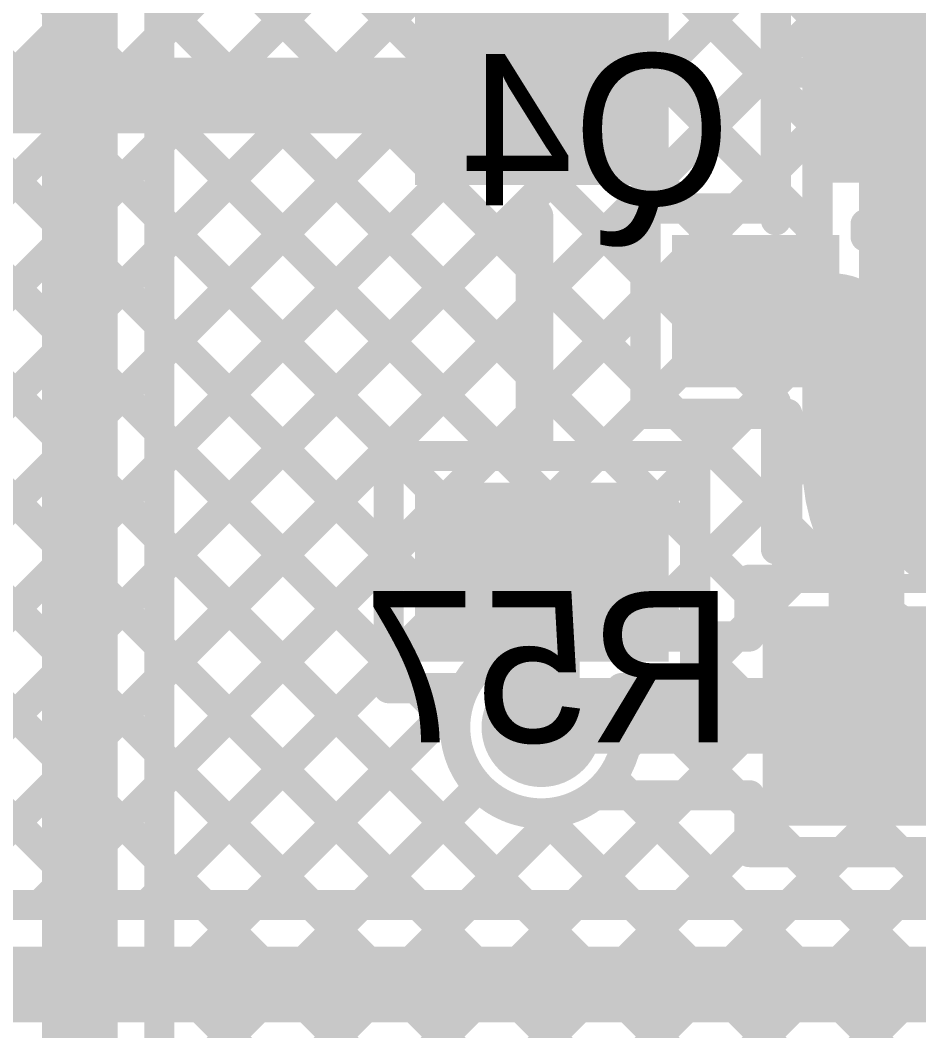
# Model space of a CAD drawing. Header units: millimetres. Extents: x 3.06 to 5.82, y 1.29 to 3.84.
# Drawn here: x 4.4702 to 4.7078, y 1.8117 to 2.0789 of the extents above; entities that cross this region are included whole.
import ezdxf

# ---------------------------------------------------------------- set-up
doc = ezdxf.new("R2010")
doc.units = ezdxf.units.MM
doc.header["$MEASUREMENT"] = 0
for name, color, linetype in [('BottomLayer', 5, 'Continuous'), ('BottomOverlay', 54, 'Continuous'), ('BottomPaste', 16, 'Continuous'), ('BottomSolder', 6, 'Continuous'), ('MultiLayer', 9, 'Continuous'), ('TopLayer', 1, 'Continuous'), ('TopOverlay', 2, 'Continuous'), ('TopPaste', 8, 'Continuous'), ('TopSolder', 216, 'Continuous'), ('ViaHoleLayer', 16, 'Continuous')]:
    doc.layers.add(name, color=color, linetype=linetype)

# ---------------------------------------------------------------- blocks, each defined once
blk = doc.blocks.new('1655_9')
at = {"layer": 'TopLayer'}
for points in [[(-0.06693, 0.04331), (-0.06693, 0.08268), (-0.12598, 0.04331), (-0.12598, 0.08268)], [(0.12598, 0.04331), (0.12598, 0.08268), (0.06693, 0.04331), (0.06693, 0.08268)], [(-0.06693, -0.08268), (-0.06693, -0.04331), (-0.12598, -0.08268), (-0.12598, -0.04331)], [(0.12598, -0.08268), (0.12598, -0.04331), (0.06693, -0.08268), (0.06693, -0.04331)]]:
    blk.add_solid(points, dxfattribs=at)
at = {"layer": 'TopOverlay'}
for points, const_width in [([(-0.11764, 0.1, 1), (-0.13036, 0.1, 1)], 0.01), ([(-0.13286, 0.1, 1), (-0.12786, 0.1, 1)], 0.005), ([(-0.12014, 0.1, 1), (-0.11514, 0.1, 1)], 0.005), ([(-0.10093, 0.09843, 1), (-0.09593, 0.09843, 1)], 0.005), ([(0.09593, 0.09843, 1), (0.10093, 0.09843, 1)], 0.005), ([(-0.10093, 0.03096, 1), (-0.09593, 0.03096, 1)], 0.005), ([(0.09593, 0.03096, 1), (0.10093, 0.03096, 1)], 0.005), ([(-0.10093, -0.03096, 1), (-0.09593, -0.03096, 1)], 0.005), ([(0.09593, -0.03096, 1), (0.10093, -0.03096, 1)], 0.005), ([(-0.10093, -0.09843, 1), (-0.09593, -0.09843, 1)], 0.005), ([(0.09593, -0.09843, 1), (0.10093, -0.09843, 1)], 0.005)]:
    blk.add_lwpolyline(points, format="xyb", close=True, dxfattribs=dict(at, const_width=const_width))
at = {"layer": 'TopOverlay', "const_width": 0.01}
for points in [[(-0.09843, 0.09843), (0.09843, 0.09843)], [(-0.09843, -0.03096), (-0.09843, 0.03096)], [(0.09843, -0.03096), (0.09843, 0.03096)], [(-0.09843, -0.09843), (0.09843, -0.09843)]]:
    blk.add_lwpolyline(points, dxfattribs=at)
at = {"layer": 'TopPaste'}
for points in [[(-0.06693, 0.04331), (-0.06693, 0.08268), (-0.12598, 0.04331), (-0.12598, 0.08268)], [(0.12598, 0.04331), (0.12598, 0.08268), (0.06693, 0.04331), (0.06693, 0.08268)], [(-0.06693, -0.08268), (-0.06693, -0.04331), (-0.12598, -0.08268), (-0.12598, -0.04331)], [(0.12598, -0.08268), (0.12598, -0.04331), (0.06693, -0.08268), (0.06693, -0.04331)]]:
    blk.add_solid(points, dxfattribs=at)
at = {"layer": 'TopSolder'}
for points in [[(-0.06293, 0.03931), (-0.06293, 0.08668), (-0.12998, 0.03931), (-0.12998, 0.08668)], [(0.12998, 0.03931), (0.12998, 0.08668), (0.06293, 0.03931), (0.06293, 0.08668)], [(-0.06293, -0.08668), (-0.06293, -0.03931), (-0.12998, -0.08668), (-0.12998, -0.03931)], [(0.12998, -0.08668), (0.12998, -0.03931), (0.06293, -0.08668), (0.06293, -0.03931)]]:
    blk.add_solid(points, dxfattribs=at)
blk = doc.blocks.new('RES0805_B_35')
at = {"layer": 'BottomLayer'}
for points in [[(-0.06, -0.025), (-0.02, -0.025), (-0.06, 0.025), (-0.02, 0.025)], [(0.02, -0.025), (0.06, -0.025), (0.02, 0.025), (0.06, 0.025)]]:
    blk.add_solid(points, dxfattribs=at)
at = {"layer": 'BottomOverlay', "const_width": 0.005}
for points in [[(-0.065, 0.035), (-0.065, -0.035)], [(0.065, 0.035), (-0.065, 0.035)], [(0.065, 0.035), (0.065, -0.035)], [(0.065, -0.035), (-0.065, -0.035)]]:
    blk.add_lwpolyline(points, dxfattribs=at)
at = {"layer": 'BottomOverlay', "const_width": 0.0025}
for points in [[(-0.06625, 0.035, 1), (-0.06375, 0.035, 1)], [(-0.06625, 0.035, 1), (-0.06375, 0.035, 1)], [(0.06375, 0.035, 1), (0.06625, 0.035, 1)], [(0.06375, 0.035, 1), (0.06625, 0.035, 1)], [(-0.06625, -0.035, 1), (-0.06375, -0.035, 1)], [(-0.06625, -0.035, 1), (-0.06375, -0.035, 1)], [(0.06375, -0.035, 1), (0.06625, -0.035, 1)], [(0.06375, -0.035, 1), (0.06625, -0.035, 1)]]:
    blk.add_lwpolyline(points, format="xyb", close=True, dxfattribs=at)
at = {"layer": 'BottomPaste'}
for points in [[(-0.06, -0.025), (-0.02, -0.025), (-0.06, 0.025), (-0.02, 0.025)], [(0.02, -0.025), (0.06, -0.025), (0.02, 0.025), (0.06, 0.025)]]:
    blk.add_solid(points, dxfattribs=at)
at = {"layer": 'BottomSolder'}
for points in [[(-0.064, -0.029), (-0.016, -0.029), (-0.064, 0.029), (-0.016, 0.029)], [(0.016, -0.029), (0.064, -0.029), (0.016, 0.029), (0.064, 0.029)]]:
    blk.add_solid(points, dxfattribs=at)
blk = doc.blocks.new('SOT_23_B_60')
at = {"layer": 'BottomLayer'}
for points in [[(-0.05354, 0.02126), (-0.02126, 0.02126), (-0.05354, 0.05748), (-0.02126, 0.05748)], [(0.02126, 0.02126), (0.05354, 0.02126), (0.02126, 0.05748), (0.05354, 0.05748)], [(-0.01614, -0.05748), (0.01614, -0.05748), (-0.01614, -0.02126), (0.01614, -0.02126)]]:
    blk.add_solid(points, dxfattribs=at)
at = {"layer": 'BottomOverlay'}
for points, const_width in [([(-0.06439, 0.045, 1), (-0.07161, 0.045, 1)], 0.01), ([(-0.07411, 0.045, 1), (-0.06911, 0.045, 1)], 0.005), ([(-0.06689, 0.045, 1), (-0.06189, 0.045, 1)], 0.005), ([(-0.01497, 0.033, 1), (-0.01103, 0.033, 1)], 0.00394), ([(0.01103, 0.033, 1), (0.01497, 0.033, 1)], 0.00394), ([(-0.06497, 0.03, 1), (-0.06103, 0.03, 1)], 0.00394), ([(0.06103, 0.03, 1), (0.06497, 0.03, 1)], 0.00394), ([(-0.06497, -0.034, 1), (-0.06103, -0.034, 1)], 0.00394), ([(-0.06497, -0.034, 1), (-0.06103, -0.034, 1)], 0.00394), ([(-0.02597, -0.034, 1), (-0.02203, -0.034, 1)], 0.00394), ([(0.02203, -0.034, 1), (0.02597, -0.034, 1)], 0.00394), ([(0.06103, -0.034, 1), (0.06497, -0.034, 1)], 0.00394), ([(0.06103, -0.034, 1), (0.06497, -0.034, 1)], 0.00394)]:
    blk.add_lwpolyline(points, format="xyb", close=True, dxfattribs=dict(at, const_width=const_width))
at = {"layer": 'BottomOverlay', "const_width": 0.00787}
for points in [[(0.013, 0.033), (-0.013, 0.033)], [(-0.063, -0.034), (-0.063, 0.03)], [(0.063, -0.034), (0.063, 0.03)], [(-0.024, -0.034), (-0.063, -0.034)], [(0.063, -0.034), (0.024, -0.034)]]:
    blk.add_lwpolyline(points, dxfattribs=at)
at = {"layer": 'BottomPaste'}
for points in [[(-0.05354, 0.02126), (-0.02126, 0.02126), (-0.05354, 0.05748), (-0.02126, 0.05748)], [(0.02126, 0.02126), (0.05354, 0.02126), (0.02126, 0.05748), (0.05354, 0.05748)], [(-0.01614, -0.05748), (0.01614, -0.05748), (-0.01614, -0.02126), (0.01614, -0.02126)]]:
    blk.add_solid(points, dxfattribs=at)
at = {"layer": 'BottomSolder'}
for points in [[(-0.05754, 0.01726), (-0.01726, 0.01726), (-0.05754, 0.06148), (-0.01726, 0.06148)], [(0.01726, 0.01726), (0.05754, 0.01726), (0.01726, 0.06148), (0.05754, 0.06148)], [(-0.02014, -0.06148), (0.02014, -0.06148), (-0.02014, -0.01726), (0.02014, -0.01726)]]:
    blk.add_solid(points, dxfattribs=at)

msp = doc.modelspace()

# ---------------------------------------------------------------- linework, layer by layer
at = {"layer": 'BottomLayer'}
for points, const_width in [([(4.67, 2.02914), (4.67, 3.485)], 0.008), ([(4.486, 1.494), (4.486, 2.797)], 0.02), ([(4.507, 1.494), (4.507, 2.797)], 0.008), ([(4.507, 2.07455), (4.67, 2.23755)], 0.008), ([(4.507, 2.22466), (4.67, 2.06166)], 0.008), ([(4.507, 2.04627), (4.67, 2.20927)], 0.008), ([(4.507, 2.19637), (4.67, 2.03337)], 0.008), ([(4.507, 2.01798), (4.67, 2.18098)], 0.008), ([(4.507, 2.16809), (4.64595, 2.02914)], 0.008), ([(4.507, 1.9897), (4.67, 2.1527)], 0.008), ([(4.507, 2.13981), (4.63552, 2.01129)], 0.008), ([(4.507, 1.96141), (4.67, 2.12441)], 0.008), ([(4.507, 2.11152), (4.63552, 1.983)], 0.008), ([(4.507, 1.93313), (4.67, 2.09613)], 0.008), ([(4.507, 2.08324), (4.663, 1.92724)], 0.008), ([(4.507, 1.90485), (4.67, 2.06785)], 0.008), ([(4.507, 2.05495), (4.64595, 1.916)], 0.008), ([(4.65958, 2.02914), (4.67, 2.03956)], 0.008), ([(4.507, 2.02667), (4.61767, 1.916)], 0.008), ([(4.63552, 1.97486), (4.63552, 2.02914)], 0.008), ([(4.63552, 2.02914), (4.67, 2.02914)], 0.008), ([(4.69374, 2.0217), (4.69374, 2.025)], 0.008), ([(4.69374, 2.025), (4.71426, 2.025)], 0.008), ([(4.69374, 2.025), (4.71426, 2.025)], 0.008), ([(4.70357, 2.01656), (4.71201, 2.025)], 0.008), ([(4.70666, 2.025), (4.71426, 2.0174)], 0.008), ([(4.66463, 2.002), (4.685, 2.002)], 0.02), ([(4.507, 1.87656), (4.63552, 2.00508)], 0.008), ([(4.507, 1.99838), (4.59479, 1.9106)], 0.008), ([(4.694, 1.895), (4.694, 1.993)], 0.02), ([(4.507, 1.84828), (4.63552, 1.9768)], 0.008), ([(4.60067, 1.91366), (4.66186, 1.97486)], 0.008), ([(4.63552, 1.97486), (4.673, 1.97486)], 0.008), ([(4.64366, 1.97486), (4.673, 1.94552)], 0.008), ([(4.673, 1.931), (4.673, 1.97486)], 0.008), ([(4.507, 1.9701), (4.58519, 1.89191)], 0.008), ([(4.63129, 1.916), (4.673, 1.95771)], 0.008), ([(4.507, 1.94182), (4.873, 1.57582)], 0.008), ([(4.663, 1.931), (4.673, 1.931)], 0.008), ([(4.663, 1.916), (4.663, 1.931)], 0.008), ([(4.65958, 1.916), (4.663, 1.91942)], 0.008), ([(4.611, 1.916), (4.663, 1.916)], 0.008), ([(4.507, 1.91353), (4.873, 1.54753)], 0.008), ([(4.611, 1.895), (4.694, 1.895)], 0.02), ([(4.507, 1.81999), (4.58643, 1.89942)], 0.008), ([(4.507, 1.88525), (4.873, 1.51925)], 0.008), ([(4.507, 1.79171), (4.59152, 1.87623)], 0.008), ([(4.507, 1.73514), (4.64586, 1.874)], 0.008), ([(4.62201, 1.874), (4.663, 1.874)], 0.008), ([(4.63138, 1.874), (4.873, 1.63238)], 0.008), ([(4.65967, 1.874), (4.663, 1.87067)], 0.008), ([(4.663, 1.859), (4.663, 1.874)], 0.008), ([(4.507, 1.76342), (4.61342, 1.86984)], 0.008), ([(4.60791, 1.86919), (4.873, 1.6041)], 0.008), ([(4.507, 1.70686), (4.663, 1.86286)], 0.008), ([(4.507, 1.622), (4.744, 1.859)], 0.008), ([(4.507, 1.65029), (4.71571, 1.859)], 0.008), ([(4.507, 1.67857), (4.68743, 1.859)], 0.008), ([(4.663, 1.859), (4.725, 1.859)], 0.008), ([(4.67467, 1.859), (4.873, 1.66067)], 0.008), ([(4.70295, 1.859), (4.873, 1.68895)], 0.008), ([(4.507, 1.85696), (4.873, 1.49096)], 0.008), ([(4.507, 1.82868), (4.86868, 1.467)], 0.008)]:
    msp.add_lwpolyline(points, dxfattribs=dict(at, const_width=const_width))
for points, const_width in [([(4.505, 2.07455, 1), (4.509, 2.07455, 1)], 0.004), ([(4.668, 2.06785, 1), (4.672, 2.06785, 1)], 0.004), ([(4.668, 2.06166, 1), (4.672, 2.06166, 1)], 0.004), ([(4.505, 2.05495, 1), (4.509, 2.05495, 1)], 0.004), ([(4.505, 2.04627, 1), (4.509, 2.04627, 1)], 0.004), ([(4.668, 2.03956, 1), (4.672, 2.03956, 1)], 0.004), ([(4.668, 2.03337, 1), (4.672, 2.03337, 1)], 0.004), ([(4.505, 2.02667, 1), (4.509, 2.02667, 1)], 0.004), ([(4.63352, 2.02914, 1), (4.63752, 2.02914, 1)], 0.004), ([(4.63352, 2.02914, 1), (4.63752, 2.02914, 1)], 0.004), ([(4.64395, 2.02914, 1), (4.64795, 2.02914, 1)], 0.004), ([(4.65758, 2.02914, 1), (4.66158, 2.02914, 1)], 0.004), ([(4.668, 2.02914, 1), (4.672, 2.02914, 1)], 0.004), ([(4.668, 2.02914, 1), (4.672, 2.02914, 1)], 0.004), ([(4.69174, 2.025, 1), (4.69574, 2.025, 1)], 0.004), ([(4.69174, 2.025, 1), (4.69574, 2.025, 1)], 0.004), ([(4.69174, 2.025, 1), (4.69574, 2.025, 1)], 0.004), ([(4.70466, 2.025, 1), (4.70866, 2.025, 1)], 0.004), ([(4.69174, 2.0217, 1), (4.69574, 2.0217, 1)], 0.004), ([(4.69174, 2.0217, 1), (4.69574, 2.0217, 1)], 0.004), ([(4.505, 2.01798, 1), (4.509, 2.01798, 1)], 0.004), ([(4.70157, 2.01656, 1), (4.70557, 2.01656, 1)], 0.004), ([(4.63352, 2.01129, 1), (4.63752, 2.01129, 1)], 0.004), ([(4.65963, 2.002, 1), (4.66963, 2.002, 1)], 0.01), ([(4.68, 2.002, 1), (4.69, 2.002, 1)], 0.01), ([(4.68, 2.002, 1), (4.69, 2.002, 1)], 0.01), ([(4.63352, 2.00508, 1), (4.63752, 2.00508, 1)], 0.004), ([(4.505, 1.99838, 1), (4.509, 1.99838, 1)], 0.004), ([(4.689, 1.993, 1), (4.699, 1.993, 1)], 0.01), ([(4.689, 1.993, 1), (4.699, 1.993, 1)], 0.01), ([(4.505, 1.9897, 1), (4.509, 1.9897, 1)], 0.004), ([(4.63352, 1.983, 1), (4.63752, 1.983, 1)], 0.004), ([(4.63352, 1.9768, 1), (4.63752, 1.9768, 1)], 0.004), ([(4.63352, 1.97486, 1), (4.63752, 1.97486, 1)], 0.004), ([(4.63352, 1.97486, 1), (4.63752, 1.97486, 1)], 0.004), ([(4.64166, 1.97486, 1), (4.64566, 1.97486, 1)], 0.004), ([(4.65986, 1.97486, 1), (4.66386, 1.97486, 1)], 0.004), ([(4.671, 1.97486, 1), (4.675, 1.97486, 1)], 0.004), ([(4.671, 1.97486, 1), (4.675, 1.97486, 1)], 0.004), ([(4.505, 1.9701, 1), (4.509, 1.9701, 1)], 0.004), ([(4.505, 1.96141, 1), (4.509, 1.96141, 1)], 0.004), ([(4.671, 1.95771, 1), (4.675, 1.95771, 1)], 0.004), ([(4.671, 1.94552, 1), (4.675, 1.94552, 1)], 0.004), ([(4.505, 1.94182, 1), (4.509, 1.94182, 1)], 0.004), ([(4.505, 1.93313, 1), (4.509, 1.93313, 1)], 0.004), ([(4.661, 1.931, 1), (4.665, 1.931, 1)], 0.004), ([(4.661, 1.931, 1), (4.665, 1.931, 1)], 0.004), ([(4.671, 1.931, 1), (4.675, 1.931, 1)], 0.004), ([(4.671, 1.931, 1), (4.675, 1.931, 1)], 0.004), ([(4.661, 1.92724, 1), (4.665, 1.92724, 1)], 0.004), ([(4.661, 1.91942, 1), (4.665, 1.91942, 1)], 0.004), ([(4.609, 1.916, 1), (4.613, 1.916, 1)], 0.004), ([(4.609, 1.916, 1), (4.613, 1.916, 1)], 0.004), ([(4.61567, 1.916, 1), (4.61967, 1.916, 1)], 0.004), ([(4.62929, 1.916, 1), (4.63329, 1.916, 1)], 0.004), ([(4.64395, 1.916, 1), (4.64795, 1.916, 1)], 0.004), ([(4.65758, 1.916, 1), (4.66158, 1.916, 1)], 0.004), ([(4.661, 1.916, 1), (4.665, 1.916, 1)], 0.004), ([(4.661, 1.916, 1), (4.665, 1.916, 1)], 0.004), ([(4.505, 1.91353, 1), (4.509, 1.91353, 1)], 0.004), ([(4.59822, 1.91344, 1), (4.60222, 1.91344, 1)], 0.004), ([(4.59822, 1.91344, 1), (4.60222, 1.91344, 1)], 0.004), ([(4.59867, 1.91366, 1), (4.60267, 1.91366, 1)], 0.004), ([(4.59279, 1.9106, 1), (4.59679, 1.9106, 1)], 0.004), ([(4.505, 1.90485, 1), (4.509, 1.90485, 1)], 0.004), ([(4.606, 1.895, 1), (4.616, 1.895, 1)], 0.01), ([(4.606, 1.895, 1), (4.616, 1.895, 1)], 0.01), ([(4.689, 1.895, 1), (4.699, 1.895, 1)], 0.01), ([(4.689, 1.895, 1), (4.699, 1.895, 1)], 0.01), ([(4.58443, 1.89942, 1), (4.58843, 1.89942, 1)], 0.004), ([(4.60209, 1.892, 1), (4.61391, 1.892, 1)], 0.01181), ([(4.603, 1.892, 1), (4.613, 1.892, 1)], 0.01), ([(4.58319, 1.89191, 1), (4.58719, 1.89191, 1)], 0.004), ([(4.505, 1.88525, 1), (4.509, 1.88525, 1)], 0.004), ([(4.505, 1.87656, 1), (4.509, 1.87656, 1)], 0.004), ([(4.58952, 1.87623, 1), (4.59352, 1.87623, 1)], 0.004), ([(4.62001, 1.874, 1), (4.62401, 1.874, 1)], 0.004), ([(4.62001, 1.874, 1), (4.62401, 1.874, 1)], 0.004), ([(4.62938, 1.874, 1), (4.63338, 1.874, 1)], 0.004), ([(4.64386, 1.874, 1), (4.64786, 1.874, 1)], 0.004), ([(4.65767, 1.874, 1), (4.66167, 1.874, 1)], 0.004), ([(4.661, 1.874, 1), (4.665, 1.874, 1)], 0.004), ([(4.661, 1.874, 1), (4.665, 1.874, 1)], 0.004), ([(4.60591, 1.86919, 1), (4.60991, 1.86919, 1)], 0.004), ([(4.61142, 1.86984, 1), (4.61542, 1.86984, 1)], 0.004), ([(4.661, 1.87067, 1), (4.665, 1.87067, 1)], 0.004), ([(4.661, 1.86286, 1), (4.665, 1.86286, 1)], 0.004), ([(4.661, 1.859, 1), (4.665, 1.859, 1)], 0.004), ([(4.661, 1.859, 1), (4.665, 1.859, 1)], 0.004), ([(4.67267, 1.859, 1), (4.67667, 1.859, 1)], 0.004), ([(4.68543, 1.859, 1), (4.68943, 1.859, 1)], 0.004), ([(4.70095, 1.859, 1), (4.70495, 1.859, 1)], 0.004), ([(4.505, 1.85696, 1), (4.509, 1.85696, 1)], 0.004), ([(4.505, 1.84828, 1), (4.509, 1.84828, 1)], 0.004), ([(4.505, 1.82868, 1), (4.509, 1.82868, 1)], 0.004), ([(4.505, 1.81999, 1), (4.509, 1.81999, 1)], 0.004)]:
    msp.add_lwpolyline(points, format="xyb", close=True, dxfattribs=dict(at, const_width=const_width))
for points, const_width in [([(4.69374, 2.0217, -0.33005), (4.715, 1.993)], 0.008), ([(4.685, 2.002, -0.414214), (4.694, 1.993)], 0.02), ([(4.60022, 1.91344, -0.116945), (4.611, 1.916)], 0.008), ([(4.62201, 1.874, -1.17051), (4.60022, 1.91344)], 0.008), ([(4.608, 1.892, -0.414214), (4.611, 1.895)], 0.02)]:
    msp.add_lwpolyline(points, format="xyb", dxfattribs=dict(at, const_width=const_width))
for points in [[(4.681, 2.036), (4.719, 2.036), (4.681, 3.474), (4.719, 3.474)], [(4.682, 2.036), (4.922, 2.036), (4.682, 2.084), (4.922, 2.084)]]:
    msp.add_solid(points, dxfattribs=at)
at = {"layer": 'BottomSolder', "const_width": 0.01581}
msp.add_lwpolyline([(4.60009, 1.892, 1), (4.61591, 1.892, 1)], format="xyb", close=True, dxfattribs=at)
at = {"layer": 'MultiLayer', "const_width": 0.01181}
msp.add_lwpolyline([(4.60209, 1.892, 1), (4.61391, 1.892, 1)], format="xyb", close=True, dxfattribs=at)
at = {"layer": 'TopLayer'}
for points, const_width in [([(4.422, 2.28137), (4.681, 2.02237)], 0.008), ([(4.422, 2.25309), (4.681, 1.99409)], 0.008), ([(4.422, 2.22481), (4.681, 1.96581)], 0.008), ([(4.422, 2.01784), (4.61816, 2.214)], 0.008), ([(4.422, 1.98955), (4.64645, 2.214)], 0.008), ([(4.422, 1.96127), (4.67473, 2.214)], 0.008), ([(4.702, 1.96148), (4.702, 2.21)], 0.02), ([(4.681, 1.96148), (4.681, 2.21)], 0.008), ([(4.422, 2.19652), (4.77352, 1.845)], 0.008), ([(4.53766, 2.194), (4.681, 2.05066)], 0.008), ([(4.56594, 2.194), (4.681, 2.07894)], 0.008), ([(4.422, 1.93298), (4.681, 2.19198)], 0.008), ([(4.422, 2.16824), (4.62654, 1.9637)], 0.008), ([(4.422, 1.9047), (4.681, 2.1637)], 0.008), ([(4.422, 2.13995), (4.59825, 1.9637)], 0.008), ([(4.39059, 1.845), (4.681, 2.13541)], 0.008), ([(4.422, 2.11167), (4.56997, 1.9637)], 0.008), ([(4.41887, 1.845), (4.681, 2.10713)], 0.008), ([(4.422, 2.08338), (4.56763, 1.93775)], 0.008), ([(4.44715, 1.845), (4.681, 2.07885)], 0.008), ([(4.444, 2.059), (4.60816, 2.059)], 0.02), ([(4.422, 2.0551), (4.56763, 1.90947)], 0.008), ([(4.59414, 1.9637), (4.681, 2.05056)], 0.008), ([(4.422, 2.02682), (4.60382, 1.845)], 0.008), ([(4.62242, 1.9637), (4.681, 2.02228)], 0.008), ([(4.422, 1.99853), (4.57553, 1.845)], 0.008), ([(4.64869, 1.96168), (4.681, 1.99399)], 0.008), ([(4.422, 1.97025), (4.54725, 1.845)], 0.008), ([(4.64869, 1.93339), (4.681, 1.96571)], 0.008), ([(4.56763, 1.9637), (4.64869, 1.9637)], 0.008), ([(4.56763, 1.90233), (4.56763, 1.9637)], 0.008), ([(4.64869, 1.90233), (4.64869, 1.9637)], 0.008), ([(4.422, 1.94196), (4.51896, 1.845)], 0.008), ([(4.64869, 1.90511), (4.68517, 1.9416)], 0.008), ([(4.64869, 1.94155), (4.74524, 1.845)], 0.008), ([(4.60816, 1.892), (4.60816, 1.93302)], 0.02), ([(4.47544, 1.845), (4.56763, 1.93719)], 0.008), ([(4.61686, 1.845), (4.69695, 1.92509)], 0.008), ([(4.64514, 1.845), (4.71473, 1.91458)], 0.008), ([(4.422, 1.91368), (4.49068, 1.845)], 0.008), ([(4.64869, 1.91327), (4.71695, 1.845)], 0.008), ([(4.67343, 1.845), (4.74044, 1.91202)], 0.008), ([(4.50372, 1.845), (4.56763, 1.90891)], 0.008), ([(4.64591, 1.90233), (4.64869, 1.90511)], 0.008), ([(4.70171, 1.845), (4.76054, 1.90383)], 0.008), ([(4.56763, 1.90233), (4.58716, 1.90233)], 0.008), ([(4.57477, 1.90233), (4.58519, 1.89191)], 0.008), ([(4.62916, 1.90233), (4.64869, 1.90233)], 0.008), ([(4.63016, 1.88658), (4.64591, 1.90233)], 0.008), ([(4.63134, 1.90233), (4.68867, 1.845)], 0.008), ([(4.53201, 1.845), (4.58643, 1.89942)], 0.008), ([(4.608, 1.892), (4.60816, 1.892)], 0.02), ([(4.6266, 1.87879), (4.66038, 1.845)], 0.008), ([(4.56029, 1.845), (4.59152, 1.87623)], 0.008), ([(4.58858, 1.845), (4.61342, 1.86984)], 0.008), ([(4.60791, 1.86919), (4.6321, 1.845)], 0.008), ([(4.253, 1.845), (4.794, 1.845)], 0.008), ([(4.253, 1.824), (4.795, 1.824)], 0.02)]:
    msp.add_lwpolyline(points, dxfattribs=dict(at, const_width=const_width))
for points, const_width in [([(4.679, 2.07894, 1), (4.683, 2.07894, 1)], 0.004), ([(4.679, 2.07885, 1), (4.683, 2.07885, 1)], 0.004), ([(4.60316, 2.059, 1), (4.61316, 2.059, 1)], 0.01), ([(4.679, 2.05066, 1), (4.683, 2.05066, 1)], 0.004), ([(4.679, 2.05056, 1), (4.683, 2.05056, 1)], 0.004), ([(4.679, 2.02237, 1), (4.683, 2.02237, 1)], 0.004), ([(4.679, 2.02228, 1), (4.683, 2.02228, 1)], 0.004), ([(4.679, 1.99409, 1), (4.683, 1.99409, 1)], 0.004), ([(4.679, 1.99399, 1), (4.683, 1.99399, 1)], 0.004), ([(4.679, 1.96581, 1), (4.683, 1.96581, 1)], 0.004), ([(4.679, 1.96571, 1), (4.683, 1.96571, 1)], 0.004), ([(4.697, 1.96148, 1), (4.707, 1.96148, 1)], 0.01), ([(4.697, 1.96148, 1), (4.707, 1.96148, 1)], 0.01), ([(4.56563, 1.9637, 1), (4.56963, 1.9637, 1)], 0.004), ([(4.56563, 1.9637, 1), (4.56963, 1.9637, 1)], 0.004), ([(4.56797, 1.9637, 1), (4.57197, 1.9637, 1)], 0.004), ([(4.59214, 1.9637, 1), (4.59614, 1.9637, 1)], 0.004), ([(4.59625, 1.9637, 1), (4.60025, 1.9637, 1)], 0.004), ([(4.62042, 1.9637, 1), (4.62442, 1.9637, 1)], 0.004), ([(4.62454, 1.9637, 1), (4.62854, 1.9637, 1)], 0.004), ([(4.64668, 1.9637, 1), (4.65069, 1.9637, 1)], 0.004), ([(4.64668, 1.9637, 1), (4.65069, 1.9637, 1)], 0.004), ([(4.64668, 1.96168, 1), (4.65069, 1.96168, 1)], 0.004), ([(4.679, 1.96148, 1), (4.683, 1.96148, 1)], 0.004), ([(4.679, 1.96148, 1), (4.683, 1.96148, 1)], 0.004), ([(4.64668, 1.94155, 1), (4.65069, 1.94155, 1)], 0.004), ([(4.68317, 1.9416, 1), (4.68717, 1.9416, 1)], 0.004), ([(4.60316, 1.93302, 1), (4.61316, 1.93302, 1)], 0.01), ([(4.56563, 1.93775, 1), (4.56963, 1.93775, 1)], 0.004), ([(4.56563, 1.93719, 1), (4.56963, 1.93719, 1)], 0.004), ([(4.64668, 1.93339, 1), (4.65069, 1.93339, 1)], 0.004), ([(4.69495, 1.92509, 1), (4.69895, 1.92509, 1)], 0.004), ([(4.64668, 1.91327, 1), (4.65069, 1.91327, 1)], 0.004), ([(4.56563, 1.90947, 1), (4.56963, 1.90947, 1)], 0.004), ([(4.56563, 1.90891, 1), (4.56963, 1.90891, 1)], 0.004), ([(4.64668, 1.90511, 1), (4.65069, 1.90511, 1)], 0.004), ([(4.64668, 1.90511, 1), (4.65069, 1.90511, 1)], 0.004), ([(4.56563, 1.90233, 1), (4.56963, 1.90233, 1)], 0.004), ([(4.56563, 1.90233, 1), (4.56963, 1.90233, 1)], 0.004), ([(4.57277, 1.90233, 1), (4.57677, 1.90233, 1)], 0.004), ([(4.58516, 1.90233, 1), (4.58916, 1.90233, 1)], 0.004), ([(4.58516, 1.90127, 1), (4.58916, 1.90127, 1)], 0.004), ([(4.62716, 1.90233, 1), (4.63116, 1.90233, 1)], 0.004), ([(4.62934, 1.90233, 1), (4.63334, 1.90233, 1)], 0.004), ([(4.64391, 1.90233, 1), (4.64791, 1.90233, 1)], 0.004), ([(4.64391, 1.90233, 1), (4.64791, 1.90233, 1)], 0.004), ([(4.64668, 1.90233, 1), (4.65069, 1.90233, 1)], 0.004), ([(4.64668, 1.90233, 1), (4.65069, 1.90233, 1)], 0.004), ([(4.58443, 1.89942, 1), (4.58843, 1.89942, 1)], 0.004), ([(4.60209, 1.892, 1), (4.61391, 1.892, 1)], 0.01181), ([(4.62716, 1.90053, 1), (4.63116, 1.90053, 1)], 0.004), ([(4.603, 1.892, 1), (4.613, 1.892, 1)], 0.01), ([(4.60316, 1.892, 1), (4.61316, 1.892, 1)], 0.01), ([(4.60316, 1.892, 1), (4.61316, 1.892, 1)], 0.01), ([(4.58319, 1.89191, 1), (4.58719, 1.89191, 1)], 0.004), ([(4.62881, 1.892, 1), (4.63281, 1.892, 1)], 0.004), ([(4.62881, 1.892, 1), (4.63281, 1.892, 1)], 0.004), ([(4.62816, 1.88658, 1), (4.63216, 1.88658, 1)], 0.004), ([(4.6246, 1.87879, 1), (4.6286, 1.87879, 1)], 0.004), ([(4.58952, 1.87623, 1), (4.59352, 1.87623, 1)], 0.004), ([(4.60591, 1.86919, 1), (4.60991, 1.86919, 1)], 0.004), ([(4.61142, 1.86984, 1), (4.61542, 1.86984, 1)], 0.004), ([(4.47344, 1.845, 1), (4.47744, 1.845, 1)], 0.004), ([(4.48868, 1.845, 1), (4.49268, 1.845, 1)], 0.004), ([(4.50172, 1.845, 1), (4.50572, 1.845, 1)], 0.004), ([(4.51696, 1.845, 1), (4.52096, 1.845, 1)], 0.004), ([(4.53001, 1.845, 1), (4.53401, 1.845, 1)], 0.004), ([(4.54525, 1.845, 1), (4.54925, 1.845, 1)], 0.004), ([(4.55829, 1.845, 1), (4.56229, 1.845, 1)], 0.004), ([(4.57353, 1.845, 1), (4.57753, 1.845, 1)], 0.004), ([(4.58658, 1.845, 1), (4.59058, 1.845, 1)], 0.004), ([(4.60182, 1.845, 1), (4.60582, 1.845, 1)], 0.004), ([(4.61486, 1.845, 1), (4.61886, 1.845, 1)], 0.004), ([(4.6301, 1.845, 1), (4.6341, 1.845, 1)], 0.004), ([(4.64314, 1.845, 1), (4.64714, 1.845, 1)], 0.004), ([(4.65838, 1.845, 1), (4.66238, 1.845, 1)], 0.004), ([(4.67143, 1.845, 1), (4.67543, 1.845, 1)], 0.004), ([(4.68667, 1.845, 1), (4.69067, 1.845, 1)], 0.004), ([(4.69971, 1.845, 1), (4.70371, 1.845, 1)], 0.004)]:
    msp.add_lwpolyline(points, format="xyb", close=True, dxfattribs=dict(at, const_width=const_width))
for points, const_width in [([(4.73046, 1.93302, -0.414214), (4.702, 1.96148)], 0.02), ([(4.73046, 1.91202, -0.414214), (4.681, 1.96148)], 0.008), ([(4.63081, 1.892, -1.234644), (4.58716, 1.90127)], 0.008), ([(4.62916, 1.90053, -0.09607), (4.63081, 1.892)], 0.008)]:
    msp.add_lwpolyline(points, format="xyb", dxfattribs=dict(at, const_width=const_width))
at = {"layer": 'TopSolder', "const_width": 0.01581}
msp.add_lwpolyline([(4.60009, 1.892, 1), (4.61591, 1.892, 1)], format="xyb", close=True, dxfattribs=at)
at = {"layer": 'ViaHoleLayer', "const_width": 0.00787}
msp.add_lwpolyline([(4.60406, 1.892, 1), (4.61194, 1.892, 1)], format="xyb", close=True, dxfattribs=at)

# ---------------------------------------------------------------- block references
msp.add_blockref('1655_9', (4.70461, 1.99601))
for name, p, rotation in [('SOT_23_B_60', (4.704, 2.002), 270), ('RES0805_B_35', (4.734, 1.895), 180)]:
    msp.add_blockref(name, p, dxfattribs=dict(rotation=rotation))

# ---------------------------------------------------------------- texts
at = {"layer": 'BottomOverlay', "text_generation_flag": 2}
for s, p in [('Q4', (4.658, 2.03)), ('R57', (4.659, 1.888))]:
    msp.add_text(s, height=0.04, dxfattribs=at).set_placement(p)

doc.saveas('drawing.dxf')
